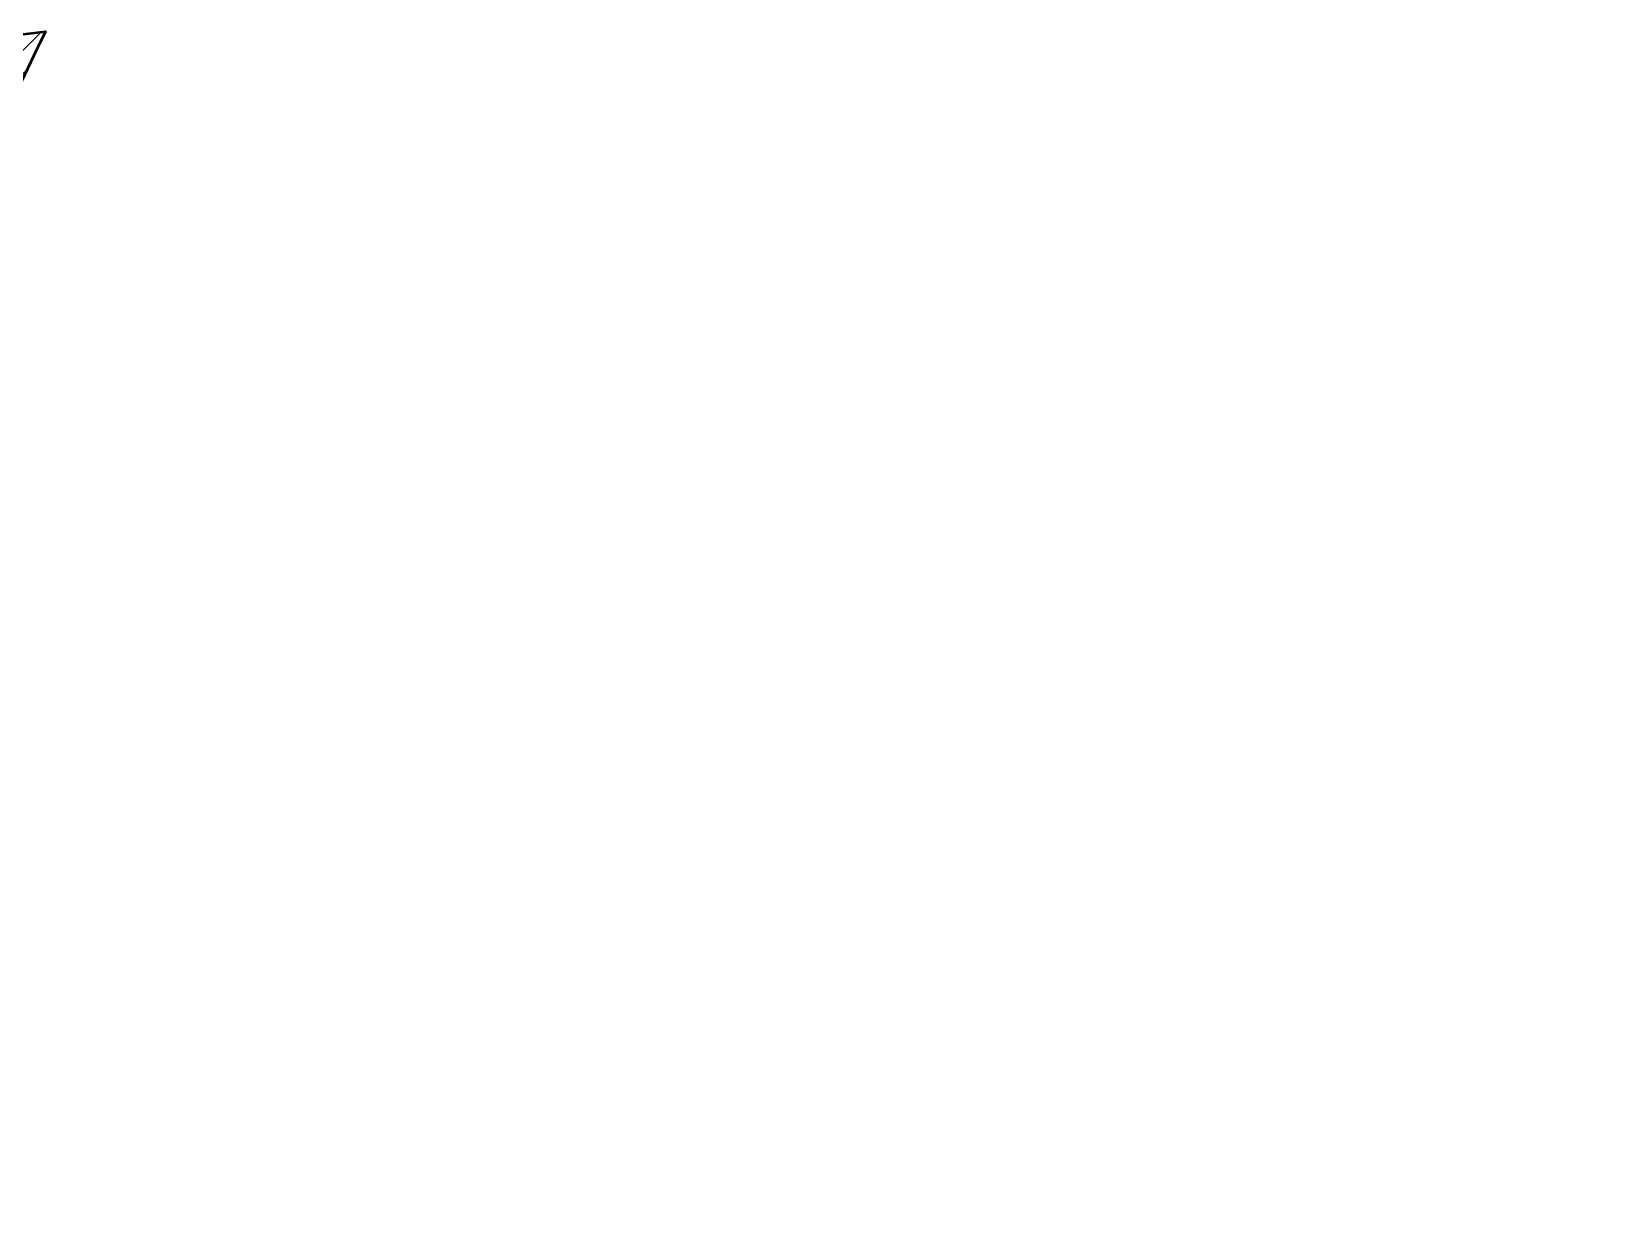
# Model space of a CAD drawing. Header units: metres. Extents: x 729569 to 733474, y 1423763 to 1426173.
# Drawn here: x 731321.62 to 731333.58, y 1425689.97 to 1425698.97 of the extents above; entities that cross this region are included whole.
import ezdxf

# ---------------------------------------------------------------- set-up
doc = ezdxf.new("R2010")
doc.units = ezdxf.units.M
doc.layers.add('GREEN_AREA', color=7, linetype='Continuous')
doc.layers.add('PARCEL_BORDER', color=7, linetype='Continuous')

msp = doc.modelspace()

# ---------------------------------------------------------------- hatches: boundary and pattern name
at = {"layer": 'GREEN_AREA', "true_color": 0x96c896}
h = msp.add_hatch(dxfattribs=at)
h.set_pattern_fill('SOLID')
h.paths.add_polyline_path([(731302.071, 1425698.287), (731302.169, 1425698.273), (731302.871, 1425698.182), (731302.962, 1425698.172), (731303.689, 1425698.101), (731303.772, 1425698.094), (731304.533, 1425698.041), (731304.604, 1425698.037), (731305.408, 1425698), (731305.468, 1425697.998), (731306.324, 1425697.975), (731306.426, 1425697.975), (731307.239, 1425697.981), (731307.309, 1425697.983), (731308.513, 1425698.021), (731308.549, 1425698.022), (731310.059, 1425698.088), (731310.084, 1425698.089), (731311.817, 1425698.18), (731311.838, 1425698.181), (731313.709, 1425698.292), (731313.731, 1425698.293), (731315.656, 1425698.421), (731315.68, 1425698.423), (731317.576, 1425698.564), (731317.607, 1425698.567), (731319.389, 1425698.718), (731319.432, 1425698.722), (731321.017, 1425698.879), (731321.086, 1425698.887), (731321.725, 1425698.965), (731321.667, 1425698.845), (731321.659, 1425698.83), (731320.976, 1425697.392), (731320.96, 1425697.356), (731320.504, 1425696.364), (731320.445, 1425696.226), (731320.26, 1425695.763), (731320.17, 1425695.505), (731320.104, 1425695.239), (731320.005, 1425694.742), (731319.977, 1425694.581), (731319.91, 1425694.112), (731319.88, 1425693.754), (731319.87, 1425693.309), (731319.877, 1425693.023), (731319.911, 1425692.739), (731319.983, 1425692.314), (731320.066, 1425691.957), (731320.192, 1425691.613), (731320.372, 1425691.202), (731320.51, 1425690.926), (731320.676, 1425690.666), (731320.867, 1425690.423), (731321.083, 1425690.202), (731321.374, 1425689.933), (731321.646, 1425689.709), (731322.298, 1425689.234), (731322.389, 1425689.17), (731323.347, 1425688.526), (731323.396, 1425688.493), (731324.605, 1425687.714), (731324.64, 1425687.692), (731326.045, 1425686.813), (731326.073, 1425686.795), (731327.619, 1425685.851), (731327.646, 1425685.835), (731329.279, 1425684.862), (731329.307, 1425684.845), (731330.972, 1425683.878), (731331.004, 1425683.859), (731332.645, 1425682.932), (731332.686, 1425682.909), (731333.578, 1425682.423), (731332.38, 1425680.379), (731301.75, 1425698.339), (731302.071, 1425698.287)])

# ---------------------------------------------------------------- linework, layer by layer
at = {"layer": 'PARCEL_BORDER', "lineweight": 50, "true_color": 0x326432}
msp.add_lwpolyline([(731321.086, 1425698.887), (731321.725, 1425698.965), (731321.667, 1425698.845), (731321.659, 1425698.83), (731320.976, 1425697.392)], dxfattribs=at)

doc.saveas('drawing.dxf')
